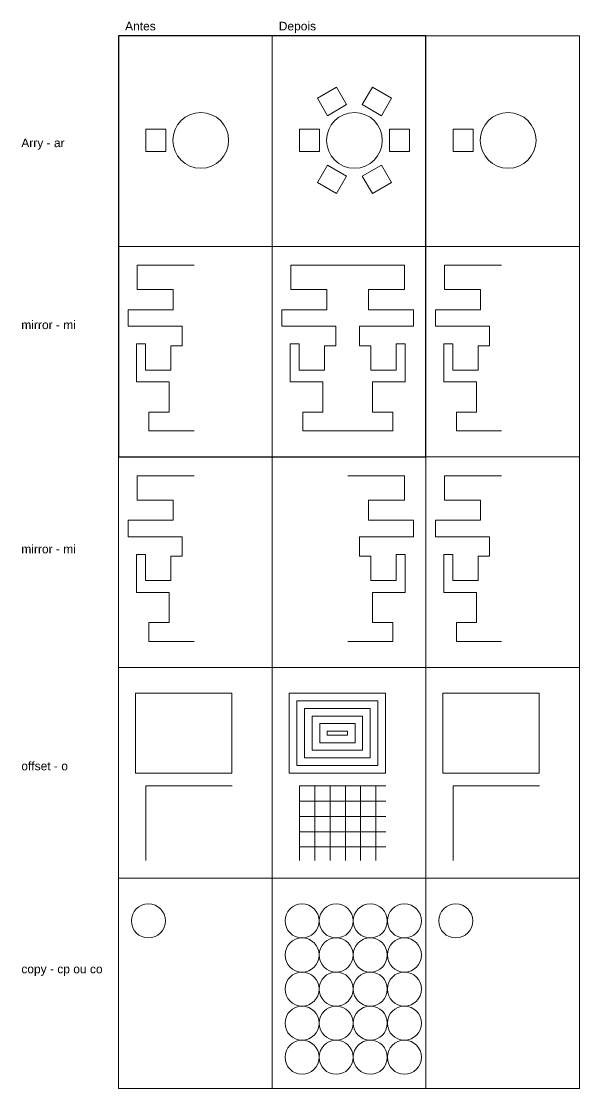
# Model space of a CAD drawing. Header units: millimetres. Extents: x 339 to 586, y -90 to 17.
# Drawn here: x 481 to 517.6, y -89.7 to -19.7 of the extents above; entities that cross this region are included whole.
import ezdxf

# ---------------------------------------------------------------- set-up
doc = ezdxf.new("R2010")
doc.units = ezdxf.units.MM
doc.header["$LTSCALE"] = 0.05
doc.layers.get('0').update_dxf_attribs({"lineweight": 9})
doc.layers.add('Textos', color=7, linetype='Continuous', lineweight=9)
doc.layers.add('Vista Grossa', color=7, linetype='Continuous', lineweight=30)
doc.styles.get("Standard").update_dxf_attribs({"font": 'arial.ttf'})

# ---------------------------------------------------------------- blocks, each defined once
blk = doc.blocks.new('gradesss')
at = {"color": 7, "ltscale": 3}
for p, q in [((336.067, -20.685), (336.067, -89.735)), ((346.146, -20.685), (346.146, -89.735)), ((356.224, -48.305), (356.224, -20.685)), ((356.224, -34.495), (325.989, -34.495)), ((346.146, -48.305), (356.224, -48.305))]:
    blk.add_line(p, q, dxfattribs=at)
for points in [[(325.989, -48.305), (356.224, -48.305), (356.224, -62.115), (325.989, -62.115)], [(325.989, -62.115), (356.224, -62.115), (356.224, -75.925), (325.989, -75.925)], [(325.989, -75.925), (356.224, -75.925), (356.224, -89.735), (325.989, -89.735)]]:
    blk.add_lwpolyline(points, close=True, dxfattribs=at)
at = {"layer": 'Vista Grossa', "ltscale": 3}
blk.add_lwpolyline([(325.989, -48.305), (346.146, -48.305), (346.146, -20.685), (325.989, -20.685)], close=True, dxfattribs=at)

msp = doc.modelspace()

# ---------------------------------------------------------------- linework, layer by layer
at = {"color": 7, "ltscale": 3}
for p, q in [((507.549, -20.685), (517.627, -20.685)), ((489.186, -69.882), (489.186, -74.761)), ((489.186, -69.882), (494.838, -69.882)), ((499.265, -69.882), (499.265, -74.761)), ((499.265, -69.882), (504.917, -69.882)), ((500.265, -69.882), (500.265, -74.761)), ((501.265, -69.882), (501.265, -74.761)), ((502.265, -69.882), (502.265, -74.761)), ((503.265, -69.882), (503.265, -74.761)), ((504.265, -69.882), (504.265, -74.761)), ((509.343, -69.882), (509.343, -74.761)), ((509.343, -69.882), (514.995, -69.882)), ((499.265, -70.882), (504.917, -70.882)), ((499.265, -71.882), (504.917, -71.882)), ((499.265, -72.882), (504.917, -72.882)), ((499.265, -73.882), (504.917, -73.882))]:
    msp.add_line(p, q, dxfattribs=at)
for points in [[(501.087, -25.92), (500.427, -24.778), (501.684, -24.052), (502.343, -25.195)], [(503.375, -25.195), (504.035, -24.052), (505.292, -24.778), (504.632, -25.92)], [(490.492, -28.265), (489.173, -28.265), (489.173, -26.814), (490.492, -26.814)], [(500.571, -28.265), (499.252, -28.265), (499.252, -26.814), (500.571, -26.814)], [(505.148, -26.814), (506.467, -26.814), (506.467, -28.265), (505.148, -28.265)], [(510.649, -28.265), (509.33, -28.265), (509.33, -26.814), (510.649, -26.814)], [(502.343, -29.884), (501.684, -31.027), (500.427, -30.301), (501.087, -29.159)], [(504.632, -29.159), (505.292, -30.301), (504.035, -31.027), (503.375, -29.884)], [(488.501, -63.795), (494.818, -63.795), (494.818, -69.045), (488.501, -69.045)], [(498.579, -63.795), (504.896, -63.795), (504.896, -69.045), (498.579, -69.045)], [(499.079, -64.295), (504.396, -64.295), (504.396, -68.545), (499.079, -68.545)], [(508.658, -63.795), (514.975, -63.795), (514.975, -69.045), (508.658, -69.045)], [(499.579, -64.795), (503.896, -64.795), (503.896, -68.045), (499.579, -68.045)], [(500.079, -65.295), (503.396, -65.295), (503.396, -67.545), (500.079, -67.545)], [(500.579, -65.795), (502.896, -65.795), (502.896, -67.045), (500.579, -67.045)], [(501.079, -66.295), (502.396, -66.295), (502.396, -66.545), (501.079, -66.545)]]:
    msp.add_lwpolyline(points, close=True, dxfattribs=at)
for points in [[(492.339, -46.6), (489.386, -46.6), (489.386, -45.358), (490.707, -45.358), (490.707, -43.378), (488.57, -43.378), (488.57, -40.895), (489.153, -40.895), (489.153, -42.602), (490.824, -42.602), (490.824, -41.011), (491.562, -41.011), (491.562, -39.73), (488.026, -39.73), (488.026, -38.644), (490.979, -38.644), (490.979, -37.324), (488.609, -37.324), (488.609, -35.733), (492.339, -35.733)], [(502.418, -46.6), (499.465, -46.6), (499.465, -45.358), (500.786, -45.358), (500.786, -43.378), (498.649, -43.378), (498.649, -40.895), (499.231, -40.895), (499.231, -42.602), (500.902, -42.602), (500.902, -41.011), (501.641, -41.011), (501.641, -39.73), (498.105, -39.73), (498.105, -38.644), (501.058, -38.644), (501.058, -37.324), (498.687, -37.324), (498.687, -35.733), (502.418, -35.733)], [(502.418, -46.6), (505.371, -46.6), (505.371, -45.358), (504.05, -45.358), (504.05, -43.378), (506.187, -43.378), (506.187, -40.895), (505.604, -40.895), (505.604, -42.602), (503.933, -42.602), (503.933, -41.011), (503.195, -41.011), (503.195, -39.73), (506.731, -39.73), (506.731, -38.644), (503.778, -38.644), (503.778, -37.324), (506.148, -37.324), (506.148, -35.733), (502.418, -35.733)], [(512.496, -46.6), (509.543, -46.6), (509.543, -45.358), (510.864, -45.358), (510.864, -43.378), (508.727, -43.378), (508.727, -40.895), (509.31, -40.895), (509.31, -42.602), (510.981, -42.602), (510.981, -41.011), (511.719, -41.011), (511.719, -39.73), (508.183, -39.73), (508.183, -38.644), (511.136, -38.644), (511.136, -37.324), (508.766, -37.324), (508.766, -35.733), (512.496, -35.733)], [(492.339, -60.41), (489.386, -60.41), (489.386, -59.168), (490.707, -59.168), (490.707, -57.188), (488.57, -57.188), (488.57, -54.705), (489.153, -54.705), (489.153, -56.412), (490.824, -56.412), (490.824, -54.821), (491.562, -54.821), (491.562, -53.54), (488.026, -53.54), (488.026, -52.454), (490.979, -52.454), (490.979, -51.134), (488.609, -51.134), (488.609, -49.543), (492.339, -49.543)], [(502.418, -60.41), (505.371, -60.41), (505.371, -59.168), (504.05, -59.168), (504.05, -57.188), (506.187, -57.188), (506.187, -54.705), (505.604, -54.705), (505.604, -56.412), (503.933, -56.412), (503.933, -54.821), (503.195, -54.821), (503.195, -53.54), (506.731, -53.54), (506.731, -52.454), (503.778, -52.454), (503.778, -51.134), (506.148, -51.134), (506.148, -49.543), (502.418, -49.543)], [(512.496, -60.41), (509.543, -60.41), (509.543, -59.168), (510.864, -59.168), (510.864, -57.188), (508.727, -57.188), (508.727, -54.705), (509.31, -54.705), (509.31, -56.412), (510.981, -56.412), (510.981, -54.821), (511.719, -54.821), (511.719, -53.54), (508.183, -53.54), (508.183, -52.454), (511.136, -52.454), (511.136, -51.134), (508.766, -51.134), (508.766, -49.543), (512.496, -49.543)]]:
    msp.add_lwpolyline(points, dxfattribs=at)
for centre, radius in [((492.781, -27.54), 1.829), ((502.859, -27.54), 1.829), ((512.938, -27.54), 1.829), ((489.347, -78.731), 1.118), ((499.426, -78.731), 1.118), ((501.662, -78.731), 1.118), ((503.898, -78.731), 1.118), ((506.135, -78.731), 1.118), ((509.504, -78.731), 1.118), ((499.426, -80.968), 1.118), ((501.662, -80.968), 1.118), ((503.898, -80.968), 1.118), ((506.135, -80.968), 1.118), ((499.426, -83.204), 1.118), ((501.662, -83.204), 1.118), ((503.898, -83.204), 1.118), ((506.135, -83.204), 1.118), ((499.426, -85.44), 1.118), ((501.662, -85.44), 1.118), ((503.898, -85.44), 1.118), ((506.135, -85.44), 1.118), ((499.426, -87.677), 1.118), ((501.662, -87.677), 1.118), ((503.898, -87.677), 1.118), ((506.135, -87.677), 1.118)]:
    msp.add_circle(centre, radius, dxfattribs=at)

# ---------------------------------------------------------------- block references
at = {"color": 7}
msp.add_blockref('gradesss', (161.403, 0), dxfattribs=at)

# ---------------------------------------------------------------- texts
at = {"layer": 'Textos', "width": 19.43828, "attachment_point": 1}
for s, insert, char_height in [('Antes', (487.82, -19.764), 0.5627), ('Depois', (497.898, -19.764), 0.5627), ('Arry - ar', (481.015, -27.422), 0.5627), ('mirror - mi', (481.015, -39.357), 0.56273), ('mirror - mi', (481.015, -54.06), 0.56273), ('offset - o', (481.015, -68.293), 0.5627), ('copy - cp ou co', (481.015, -81.605), 0.56273)]:
    msp.add_mtext(s, dxfattribs=dict(at, insert=insert, char_height=char_height))

doc.saveas('drawing.dxf')
